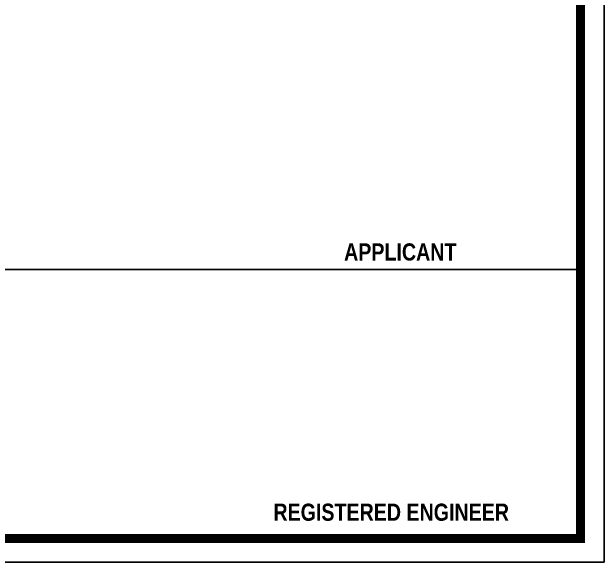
# Model space of a CAD drawing. Header units: metres. Extents: x -941 to 1333, y -28 to 1490.
# Drawn here: x 923.77 to 943.79, y 342.88 to 361.48 of the extents above; entities that cross this region are included whole.
import ezdxf

# ---------------------------------------------------------------- set-up
doc = ezdxf.new("R2010")
doc.units = ezdxf.units.M
doc.layers.add('window', color=3, linetype='Continuous')
doc.styles.add('style2', font='swisscb.ttf')

msp = doc.modelspace()

# ---------------------------------------------------------------- linework, layer by layer
msp.add_lwpolyline([(825.18616, 426.76802), (943.78891, 426.76789), (943.78891, 342.87839), (825.18616, 342.87851)], close=True)
at = {"const_width": 0.3036}
msp.add_lwpolyline([(825.99074, 343.6831), (942.98433, 343.68297), (942.98433, 425.96331), (825.99074, 425.96343)], close=True, dxfattribs=at)
msp.add_lwpolyline([(904.36442, 352.77171), (942.98433, 352.77171)])
at = {"layer": 'window'}
msp.add_lwpolyline([(825.18616, 342.87839), (825.18616, 426.76814), (943.78891, 426.76814), (943.78891, 342.87839)], close=True, dxfattribs=at)

# ---------------------------------------------------------------- texts
at = {"attachment_point": 1, "style": 'style2'}
for s, insert, char_height in [('APPLICANT', (935.00126, 353.65328), 0.579299), ('REGISTERED ENGINEER', (932.61185, 344.85695), 0.5792987)]:
    msp.add_mtext_dynamic_manual_height_columns(s, width=933.6250952, gutter_width=20.11454, heights=[0], dxfattribs=dict(at, insert=insert, char_height=char_height))

doc.saveas('drawing.dxf')
